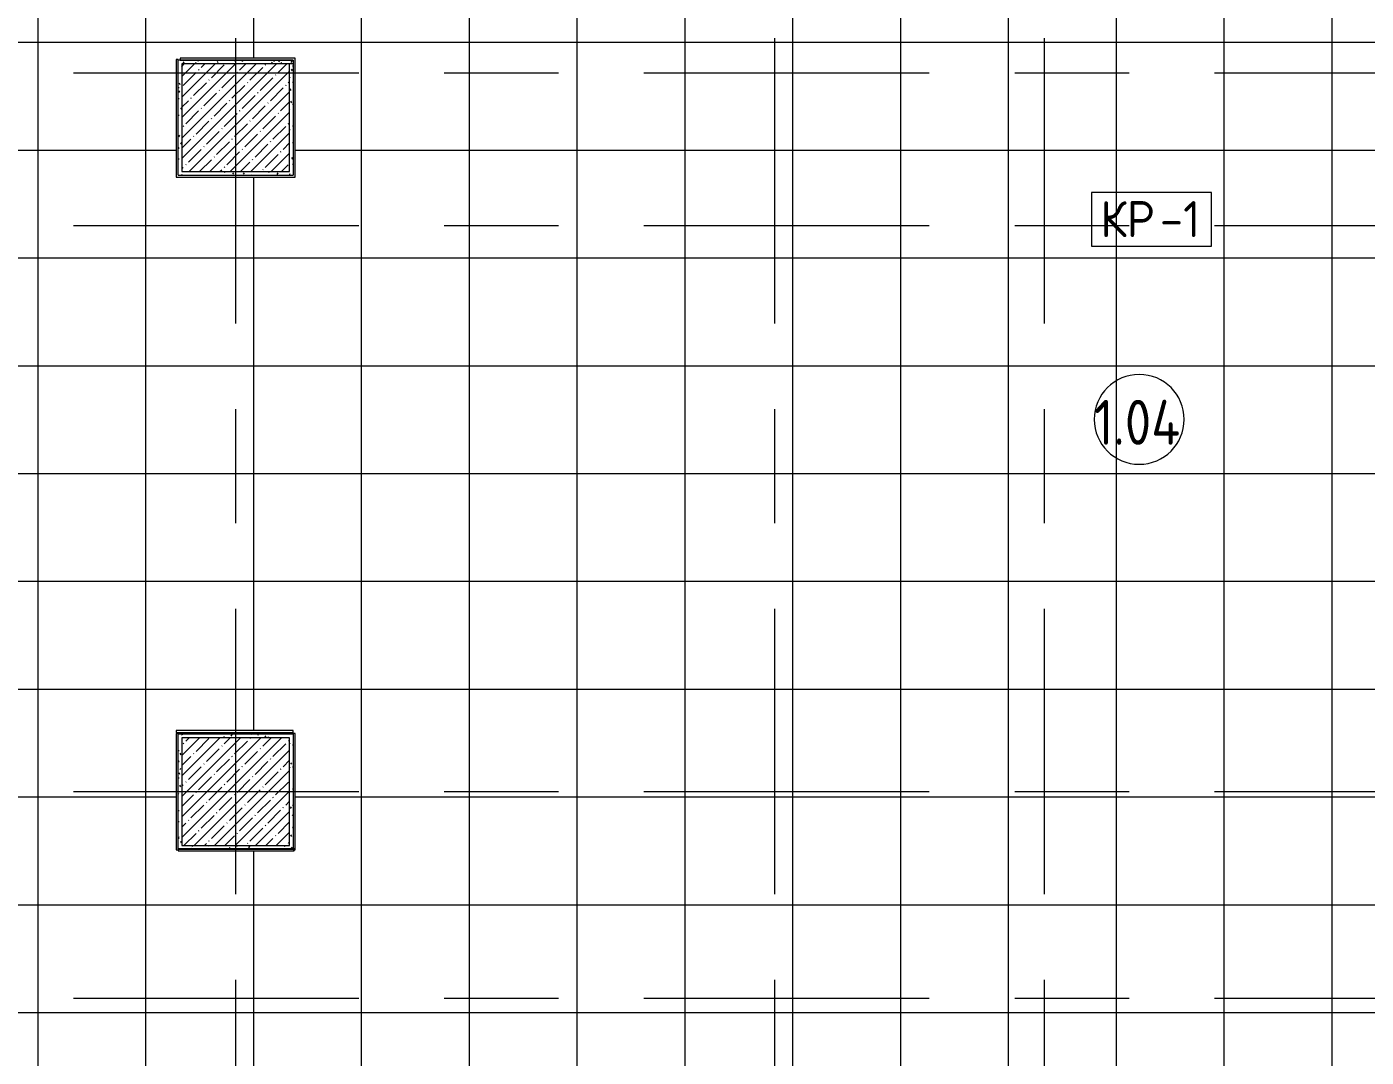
# Model space of a CAD drawing. Header units: millimetres. Extents: x -4005 to 195566, y -8553 to 29000.
# Drawn here: x 12847 to 20300, y 16672 to 22406 of the extents above; entities that cross this region are included whole.
import ezdxf

# ---------------------------------------------------------------- set-up
doc = ezdxf.new("R2010")
doc.units = ezdxf.units.MM
doc.linetypes.add('Осевая', pattern=[3175, 635, -476.25, 1587.5, -476.25])
for name, color, linetype, lineweight in [('A-AREA-IDEN', 7, 'Continuous', 9), ('A-FLOR-IDEN', 7, 'Continuous', 9), ('A-FLOR-PATT', 7, 'Continuous', 9), ('S-COLS', 7, 'Continuous', 9), ('Оси-2', 7, 'Осевая', 9)]:
    doc.layers.add(name, color=color, linetype=linetype, lineweight=lineweight)
for name, color, linetype, lineweight, true_color in [('A-WALL-1', 9, 'Continuous', 9, 0x808080), ('A-WALL-FNSH-1', 9, 'Continuous', 9, 0x808080), ('I-WALL-2', 9, 'Continuous', 9, 0x808080), ('S-COLS-1', 9, 'Continuous', 9, 0x808080)]:
    doc.layers.add(name, color=color, linetype=linetype, lineweight=lineweight, true_color=true_color)
doc.styles.add('GOST Common', font='GOST_Common.ttf', dxfattribs={"width": 0.9, "height": 250})
doc.styles.add('GOST Common_1', font='GOST_Common.ttf', dxfattribs={"height": 200})
pattern_1 = [(0, (0, 0), (121.92, 30.48), [10.058, -81.382, 10.058, -81.382, -487.68]), (0, (0, 0), (121.92, 30.48), [-182.88, 10.058, -172.822, 10.058, -81.382, -213.36]), (0, (0, 0), (121.92, 30.48), [-457.2, 10.058, -50.902, 10.058, -142.342]), (120, (45.72, 15.24), (-87.356454, 90.345817), [10.058, -81.382, 10.058, -81.382, -487.68]), (120, (45.72, 15.24), (-87.356454, 90.345817), [-182.88, 10.058, -172.822, 10.058, -81.382, -213.36]), (120, (45.72, 15.24), (-87.356454, 90.345817), [-457.2, 10.058, -50.902, 10.058, -142.342]), (240, (60.96, 76.2), (-34.563546, -120.825817), [10.058, -81.382, 10.058, -81.382, -487.68]), (240, (60.96, 76.2), (-34.563546, -120.825817), [-182.88, 10.058, -172.822, 10.058, -81.382, -213.36]), (240, (60.96, 76.2), (-34.563546, -120.825817), [-457.2, 10.058, -50.902, 10.058, -142.342])]

# ---------------------------------------------------------------- blocks, each defined once
blk = doc.blocks.new('BSC_Колонна _Прямоугольная - 600х600-23295697-План отделки полов с раскладкой материалов 1 этажа в осях 1-12')
at = {"layer": 'S-COLS'}
h = blk.add_hatch(dxfattribs=at)
h.set_pattern_fill('FP_10', color=256, style=0, pattern_type=2)
h.set_pattern_definition([(45, (-14010, -18150), (-57.02463, 57.02463), []), (45, (-13952.975, -18150), (-57.02463, 57.02463), [100.806, -20.161, 3.353, -16.808])])
h.paths.add_polyline_path([(-300, -300), (300, -300), (300, 300), (-300, 300)])
at = {"layer": 'S-COLS-1'}
for p, q in [((300, 300), (-300, 300)), ((-300, 300), (-300, -300)), ((300, -300), (300, 300)), ((-300, -300), (300, -300))]:
    blk.add_line(p, q, dxfattribs=at)
blk = doc.blocks.new('BSC_Колонна _Прямоугольная - 600х600-V5-План отделки полов с раскладкой материалов 1 этажа в осях 1-12')
at = {"layer": 'S-COLS'}
h = blk.add_hatch(dxfattribs=at)
h.set_pattern_fill('FP_11', color=256, style=0, pattern_type=2)
h.set_pattern_definition([(45, (-14010, -21900), (-57.02463, 57.02463), []), (45, (-13952.975, -21900), (-57.02463, 57.02463), [100.806, -20.161, 3.353, -16.808])])
h.paths.add_polyline_path([(205.7, -300), (300, -300), (300, 300), (-300, 300), (-300, -300), (-224.6, -300)])
at = {"layer": 'S-COLS-1'}
for p, q in [((300, 300), (-300, 300)), ((-300, 300), (-300, -300)), ((300, -300), (300, 300)), ((-300, -300), (300, -300))]:
    blk.add_line(p, q, dxfattribs=at)
blk = doc.blocks.new('Марка_Помещения - Номер-25198446-План отделки полов с раскладкой материалов 1 этажа в осях 1-12')
at = {"layer": 'A-AREA-IDEN'}
for start, end in [(360, 180), (180, 360)]:
    blk.add_arc((0, 0), 2.5, start, end, dxfattribs=at)
blk = doc.blocks.new('М_перекрытий_ЭП - Типоразмер-25383776-План отделки полов с раскладкой материалов 1 этажа в осях 1-12')
at = {"layer": 'A-FLOR-IDEN'}
for p, q in [((3.352, 1.578), (-3.336, 1.578)), ((-3.336, 1.578), (-3.336, -1.406)), ((3.352, -1.406), (3.352, 1.578)), ((-3.336, -1.406), (3.352, -1.406))]:
    blk.add_line(p, q, dxfattribs=at)

msp = doc.modelspace()

# ---------------------------------------------------------------- hatches: boundary and pattern name
at = {"layer": 'A-FLOR-PATT'}
h = msp.add_hatch(dxfattribs=at)
h.set_pattern_fill('FP_127', color=256, style=0, pattern_type=2)
h.set_pattern_definition([(0, (9309.74, 16920), (0, 600), []), (90, (9309.74, 16920), (-600, 4e-14), [])])
h.paths.add_polyline_path([(2375.7, 7680), (2918.2, 7680.7), (2918.2, 7730), (2908.2, 7730), (2908.2, 7758.3), (2903.8, 7758.3), (2903.8, 8308.3), (1628.5, 8308.3), (1628.2, 7730), (1618.2, 7730), (1618.2, 7680.7), (2323.6, 7680)])
h.paths.add_polyline_path([(6570, 20627), (6570, 20725), (6560, 20725), (6560, 20627)])
h.paths.add_polyline_path([(6570, 17627), (6570, 17725), (6560, 17725), (6560, 17627)])
h.paths.add_polyline_path([(1837.7, 10879), (1852.7, 10864), (561.6, 10864), (561.6, 10599.6), (546.6, 10600), (546.6, 10879), (1831.4, 10879)])
h.paths.add_polyline_path([(2993.2, 7908), (2993.2, 7920), (4520, 7920), (4520, 8872.1), (4627.5, 8867.9), (4733.9, 8852.1), (4838, 8825.1), (4946.3, 8783.1), (5034.6, 8738.2), (5124.7, 8679.5), (5214.6, 8604.8), (5283.5, 8534.8), (5350.3, 8450.5), (5407.7, 8359.5), (5455, 8262.8), (5502.3, 8359.5), (5559.7, 8450.5), (5628.1, 8536.4), (5702, 8611.4), (5785.3, 8679.5), (5875.4, 8738.2), (5971.4, 8786.9), (6072, 8825.1), (6176.1, 8852.1), (6282.5, 8867.9), (6390, 8872.1), (6390, 7920), (12864.7, 7920), (12864.7, 8899.2), (12971.8, 8894.4), (13077.9, 8878.3), (13181.6, 8850.8), (13281.7, 8812.4), (13377.2, 8763.5), (13466.9, 8704.7), (13549.7, 8636.6), (13629.9, 8553.5), (13691.2, 8475.8), (13748.3, 8385), (13795.2, 8288.5), (13831.6, 8187.6), (13857, 8083.4), (13871, 7977.1), (13887.1, 8032.5), (13913.1, 8084), (13948.1, 8129.8), (13990.9, 8168.5), (14040.1, 8198.6), (14093.9, 8219.2), (14150.7, 8229.5), (14208.4, 8229.2), (14265, 8218.3), (14265, 7936), (14730, 7936), (14730, 7921), (14731.1, 7921), (14736.3, 8012.1), (14754.9, 8121.8), (14785.6, 8228.8), (14828, 8331.7), (14881.5, 8429.2), (14945.5, 8520.2), (15021.6, 8605.5), (15101.9, 8678.1), (15192.2, 8743.1), (15289.2, 8797.6), (15391.7, 8841), (15498.3, 8872.8), (15607.8, 8892.5), (15718.8, 8899.9), (15740, 8900), (15780, 8899.9), (15780, 8897.2), (15830, 8895), (15830, 7936), (17535, 7936), (17535, 7924.3), (17544.6, 8005.3), (17568.2, 8108.8), (17602.6, 8209.1), (17647.5, 8305.2), (17702.2, 8396.1), (17766.3, 8480.6), (17839, 8557.9), (17919.5, 8627), (18011.1, 8689.6), (18101.2, 8738.3), (18198, 8778.3), (18299.8, 8808.2), (18404.2, 8827.1), (18510, 8834.8), (18510, 7936), (20053.3, 7936), (20053.3, 8991.3), (19113.2, 8991.3), (19113.4, 9094.7), (19124.9, 9197.5), (19147.6, 9298.4), (19181.1, 9396.2), (19225.1, 9489.8), (19279.1, 9578), (19342.4, 9659.8), (19414.3, 9734.1), (19502, 9805.6), (19581.6, 9857.9), (19672.2, 9904.4), (19768.8, 9941.3), (19667.6, 9980.5), (19580.1, 10025.4), (19493.8, 10082.4), (19409.9, 10152.9), (19342.4, 10222.8), (19279.1, 10304.6), (19225.1, 10392.8), (19181.1, 10486.4), (19147.6, 10584.2), (19124.9, 10685.1), (19113.4, 10787.9), (19113.2, 10868.5), (13679, 10868.5), (13679, 15220), (13690, 15220), (13690, 15231), (15574.5, 15231), (15574.5, 15246.2), (15635, 15230), (16090, 15231), (16090, 16200), (16130, 16200), (16130, 15230), (20231, 15231), (20231, 12199), (20245, 12185), (20245, 12135), (20395, 12135), (20410, 12120), (20410, 12108), (20444.6, 12108), (20444.6, 12498.9), (22259.8, 12498.9), (22260, 11980), (22270, 11980), (22270, 12108), (22310, 12108), (22310, 12120), (22325, 12135), (22549.4, 12135), (22549.4, 12186.8), (22564.4, 12201.8), (22564.4, 12120), (22570, 12121), (22570, 13300), (22555, 13315), (22555, 14565), (21905, 14565), (21875, 14595), (21875, 15090), (21717.5, 15090), (21717.5, 15200), (21875, 15200), (21875, 15205), (21879, 15210), (21878, 15220), (21717.5, 15220), (21717.5, 15231), (21879, 15231), (21879, 15361), (21890, 15361), (21890, 18800), (21853.8, 18935.2), (21890, 18935.2), (21890, 26014.6), (21873.8, 26075.2), (21890, 26075.2), (21890, 26340), (21879, 26340), (21879, 26849), (21890, 26849), (21890, 27100), (21815, 27100), (21815, 27140), (21825, 27140), (21825, 27180), (21785, 27180), (21785, 27280), (20335, 27280), (20335, 26849), (20221, 26849), (20221, 26476.2), (18741.3, 26476.2), (18741.3, 26269), (18079.3, 26269), (18079.3, 26474), (14795, 26474), (14795, 24645), (13674, 24645), (13674, 24660), (10309.2, 24660), (10174, 24623.8), (10174, 24660), (9746.3, 24660), (9746.3, 24298.8), (9731.3, 24298.8), (9731, 24283.8), (9146.3, 24283.8), (9146.3, 22236), (9731.2, 22236), (9731.2, 22221), (9746.2, 22220), (9746.2, 20749), (9731.2, 20749), (9730, 20734), (8874, 20734), (8874, 20750), (6760, 20750), (6760, 20725), (6610, 20725), (6610, 20627), (6570, 20627), (6570, 20582), (6560, 20582), (6560, 19060), (6570, 19060), (6570, 19123), (6610, 19123), (6610, 19025), (6760, 19025), (6760, 18990), (6780, 18990), (6780, 17750), (6760, 17749.8), (6760, 17725), (6610, 17725), (6610, 17627), (6570, 17627), (6570, 17582), (6560, 17582), (6560, 16060), (6570, 16060), (6570, 16123), (6610, 16123), (6610, 16025), (6760, 16025), (6760, 16010), (6780, 16010), (6781, 15320.5), (6796, 15320.5), (6796, 14991), (7113.5, 14991), (7113.5, 14759.2), (8072.6, 14759.2), (8072.6, 14719.2), (7113.5, 14719.2), (7113.5, 14559), (6796, 14559), (6796, 12551.1), (6883.5, 12532.2), (6984.1, 12498.9), (7080.5, 12455.1), (7171.8, 12401.5), (7257, 12338.4), (7334.9, 12266.7), (7404.9, 12187.2), (7470.4, 12092.8), (7521.7, 11998.7), (7559.2, 11910.8), (7590.3, 11809.5), (7610.4, 11705.5), (7619.5, 11600), (6796, 11600), (6796, 10864), (6781, 10880), (6780, 10880), (3535.1, 10879), (3520.1, 10864), (3520.1, 11362.1), (3520.1, 11363.6), (1852.7, 11363.6), (1852.7, 10894), (1837.7, 10880), (1837.7, 11378.6), (1837.7, 11380), (1831, 11379), (1830, 10880), (545, 10879), (546, 10599.5), (566, 10599.5), (566, 8799.5), (560, 8799.5), (560, 8535), (905.7, 8535), (905.7, 8784.8), (869.5, 8784.8), (905.7, 8920), (905.7, 9120), (1506, 9120), (1506, 8520), (1305, 8519.8), (1305, 7936), (1543.2, 7936), (1542.8, 7921), (1543.2, 7920), (1543.2, 7908), (1578.5, 7908), (1578.5, 8358.3), (2953.8, 8358.3), (2953.8, 7908), (2991, 7908)])
h.paths.add_polyline_path([(18395, 7920), (18395, 8733.8), (18317.2, 8719.8), (18217.2, 8689.6), (18121.4, 8648.1), (18030.9, 8595.9), (17947, 8533.7), (17870.7, 8462.3), (17803.2, 8382.6), (17745.2, 8295.7), (17697.6, 8202.8), (17661, 8104.9), (17635.8, 8003.6), (17624.9, 7920), (17898.1, 7920)])
h.paths.add_polyline_path([(13777.2, 7920), (13784.8, 7920), (13777.2, 8019.1), (13758.3, 8118.9), (13728.3, 8216), (13687.7, 8309.1), (13636.9, 8397.1), (13576.7, 8478.9), (13500.2, 8560), (13430.9, 8619.9), (13347.1, 8677.4), (13257.5, 8725.2), (13158, 8764), (13065.1, 8789.4), (12964.7, 8805), (12964.7, 7920), (13158, 7920)])
h.paths.add_polyline_path([(13962.3, 7920), (14178, 7920), (14178, 8141), (14128.7, 8135), (14081.9, 8118.3), (14040, 8091.6), (14005, 8056.3), (13978.7, 8014.2), (13962.3, 7967.2), (13957.1, 7920)])
h.paths.add_polyline_path([(17534.5, 7920), (17534.6, 7921), (17532.1, 7920)])
h.paths.add_polyline_path([(14821.1, 7920), (15740, 7920), (15740, 8809.9), (15637.4, 8805.3), (15536, 8789.1), (15437.1, 8761.6), (15341.9, 8723.1), (15251.6, 8674.1), (15167.4, 8615.3), (15090.4, 8547.3), (15019.3, 8468), (14961.7, 8387.7), (14911.7, 8298), (14872, 8203.3), (14843.3, 8104.7), (14825.9, 8003.5), (14825.3, 7992.4)])
h.paths.add_polyline_path([(20230, 7920), (20230, 9040), (20210.3, 9040), (20210.3, 7920), (20220, 7920)])
h.paths.add_polyline_path([(4610.2, 7920), (5421.8, 7920), (5414.3, 8010.6), (5395.1, 8108.9), (5365.1, 8204.5), (5324.6, 8296.1), (5274.2, 8382.7), (5208, 8470.1), (5146.3, 8536.4), (5070.3, 8601.6), (4987.6, 8658), (4899.1, 8704.9), (4805.9, 8741.6), (4709.2, 8767.8), (4610.2, 8783.1), (4610.2, 7992.4)])
h.paths.add_polyline_path([(5488.2, 7920), (6299.8, 7920), (6299.8, 8783.1), (6200.8, 8767.8), (6104.1, 8741.6), (6010.9, 8704.9), (5922.4, 8658), (5839.7, 8601.6), (5762.2, 8534.8), (5695.4, 8463.1), (5635.8, 8382.7), (5585.4, 8296.1), (5544.9, 8204.5), (5514.9, 8108.9), (5495.7, 8010.6), (5494.2, 7992.4)])
h.paths.add_polyline_path([(12760, 7921), (7660, 7921), (7660, 7936), (12825, 7936), (12825, 7921), (12760.3, 7921)])
h.paths.add_polyline_path([(3000.8, 7921), (2993.2, 7921), (2993.2, 7936), (3730, 7936), (3730, 7921), (3510, 7921)])
h.paths.add_polyline_path([(545, 8800), (546, 8800), (545, 9072.7)])
h.paths.add_polyline_path([(20110.3, 9040), (20110.3, 9050), (20130.3, 9050), (20130.3, 9090), (20230, 9090), (20230, 10805.2), (20130.3, 10805.2), (20130.3, 10850), (20110.3, 10850), (20110.3, 10860), (20070.3, 10860), (20070.3, 10850), (20053.3, 10850), (20053.3, 10801.3), (19202.8, 10801.3), (19213.3, 10702), (19235.3, 10604.7), (19268.5, 10510.5), (19312.4, 10420.9), (19366.5, 10337), (19430, 10259.9), (19502, 10190.8), (19581.6, 10130.6), (19672.2, 10078.1), (19759, 10039.9), (19854.5, 10010.6), (19952.6, 9992.7), (20052.3, 9986.3), (20052.3, 9896.3), (19952.6, 9889.9), (19854.5, 9872), (19759, 9842.7), (19667.6, 9802.5), (19580.1, 9750.9), (19502, 9691.7), (19430, 9622.6), (19366.5, 9545.6), (19312.4, 9461.7), (19268.5, 9372.1), (19235.3, 9277.9), (19213.3, 9180.6), (19202.8, 9081.3), (20053.3, 9081.3), (20053.3, 9050), (20070.3, 9050), (20070.3, 9040)])
h.paths.add_polyline_path([(545, 9155), (546, 9155), (545, 10152.9)])
h.paths.add_polyline_path([(20220, 10855.2), (20230, 10855.2), (20230, 10880), (20220, 10879.5), (20220, 10868.5), (20210.3, 10868.5), (20210.3, 10855.2)])
h.paths.add_polyline_path([(6760, 10864), (3539, 10864), (3540, 10879), (6781, 10879), (6780, 10864), (6767.7, 10864)])
h.paths.add_polyline_path([(1852.7, 11378.6), (3531, 11378.6), (3531, 11380), (1852.7, 11380)])
h.paths.add_polyline_path([(6768, 11600), (6780, 11600), (6778.9, 11650), (6760, 11650), (6760, 11640), (6768, 11640), (6768, 11620)])
h.paths.add_polyline_path([(6760, 11690), (7521.7, 11690), (7501.8, 11792.2), (7470.4, 11891.4), (7427.8, 11986.4), (7374.7, 12075.9), (7311.7, 12158.8), (7239.6, 12233.9), (7159.5, 12300.3), (7072.3, 12357.2), (6979.1, 12403.6), (6881.3, 12439.2), (6780, 12463.3), (6780, 12550), (6768, 12550), (6768, 12510), (6760, 12510), (6760, 11732)])
h.paths.add_polyline_path([(22310, 11880), (22310, 11892), (22270, 11892), (22270, 11900), (22260, 11900), (22260, 11880), (22295, 11880)])
h.paths.add_polyline_path([(21961, 11880), (22210, 11880), (22209.8, 12448.9), (20494.6, 12448.9), (20494.6, 11900), (20510, 11900), (20510, 11880), (21283.8, 11880)])
h.paths.add_polyline_path([(20450, 11880), (20460, 11880), (20460, 11898.9), (20450, 11898.9), (20450, 11892), (20410, 11892), (20410, 11880), (20444.6, 11880)])
h.paths.add_polyline_path([(22545.2, 12683.8), (22410, 12720), (22545.2, 12756.2)])
h.paths.add_polyline_path([(7095, 14574), (7098.5, 14575), (7097.5, 14976), (7097.5, 14975), (7097.5, 14575), (7095, 14575)])
h.paths.add_polyline_path([(9872.6, 14719.2), (9092.6, 14719.2), (9092.6, 14759.2), (9872.6, 14759.2)])
h.paths.add_polyline_path([(8972.6, 14719.2), (8192.6, 14719.2), (8192.6, 14759.2), (8972.6, 14759.2), (8972.6, 14755.8)])
h.paths.add_polyline_path([(9912.6, 14799.2), (9912.6, 15879.2), (9952.6, 15879.2), (9952.6, 14799.2)])
h.paths.add_polyline_path([(9620, 16006.2), (9460, 16006.2), (9460, 16207), (9458, 16207.3), (9458, 16234.3), (9308.9, 16261.7), (9305, 16266.9), (9303.8, 16274.2), (9305.6, 16281.7), (9309.9, 16287.5), (9315.6, 16289.9), (9330.1, 16287.5), (9460, 16264.3), (9460, 16266), (9458, 16266.9), (9458, 16270), (9460, 16270.4), (9460, 16286.2), (9695, 16286.2), (9695.5, 16799.9), (9725, 16799.9), (9725, 16286.2), (9960, 16286.2), (9960, 16006.2), (9772.3, 16006.2)])
h.paths.add_polyline_path([(9713.4, 16871.5), (9695, 16871.5), (9695, 17385.2), (9460, 17385.2), (9460, 17401.4), (9458, 17401.4), (9458, 17405.4), (9460, 17405.4), (9460, 17407.1), (9315.6, 17381.5), (9309.9, 17383.9), (9305.6, 17389.6), (9303.8, 17397.2), (9305, 17404.5), (9308.9, 17409.7), (9315.6, 17411.7), (9458, 17437.1), (9458, 17464.4), (9460, 17464.4), (9460, 17665.2), (9960, 17665.2), (9960, 17385.2), (9725, 17385.2), (9724.5, 16871.5), (9713.9, 16871.5)])
h.paths.add_polyline_path([(9717.5, 16871.5), (9717.5, 16871.5), (9720.6, 16871.5)])
h.paths.add_polyline_path([(9912.6, 17799.2), (9912.6, 18429.2), (9952.6, 18429.2), (9952.6, 17799.2)])
h.paths.add_polyline_path([(14330, 17821), (13690, 17821), (13690, 17825.5), (13679, 17825.5), (13679, 18474.5), (13690, 18474.5), (13690, 18470), (14330, 18470.7), (14330, 18474.5), (14341, 18474.5), (14340.2, 17825.5), (14334.5, 17825.5), (14334.5, 17821)])
h.paths.add_polyline_path([(13690, 18479), (13679, 18479), (13679, 18490), (14329, 18490), (14328.1, 18479), (13710, 18479)])
h.paths.add_polyline_path([(9952.6, 18549.2), (9912.6, 18549.2), (9912.6, 19179.2), (9952.6, 19179.2), (9952.6, 18795.2)])
h.paths.add_polyline_path([(9912.6, 19299.2), (9912.6, 20632.7), (9952.6, 20632.7), (9952.6, 19299.2)])
h.paths.add_polyline_path([(9731.2, 20749), (9730, 22221), (9131.2, 22221.2), (9131.2, 22220), (9730, 22220), (9730, 20750), (9730, 20749)])
h.paths.add_polyline_path([(13710, 21569), (13679, 21569), (13679, 22224.5), (13690, 22224.5), (13690, 22220), (13700, 22221), (13700, 22232), (14341, 22231.9), (14340.2, 21569), (13758.1, 21569)])
h.paths.add_polyline_path([(9701.1, 22320), (9309.5, 22320), (9309.5, 24120), (9909.7, 24120), (9909.7, 22320), (9730, 22320)])
h.paths.add_polyline_path([(9994.3, 23413.8), (9994.3, 23486.2), (10129.5, 23450)])
h.paths.add_polyline_path([(9731.3, 24298.8), (9731, 24299), (9731, 24298.8)])
h.paths.add_polyline_path([(21283.8, 25920), (20709.7, 25920), (20709.7, 26520), (20910, 26520), (21045.2, 26556.2), (21045.2, 26520), (21310, 26520), (21310, 26255.2), (21346.2, 26255.2), (21310, 26120), (21310, 25920)])
h.paths.add_polyline_path([(21574.8, 26483.8), (21574.8, 26556.2), (21710, 26520)])
h.paths.add_polyline_path([(19252.4, 26560), (20136.3, 26560), (20135.9, 26560), (18913.8, 26560)])
h.paths.add_polyline_path([(21283.8, 26784.8), (21273.8, 26784.8), (21310, 26920), (21346.2, 26784.8), (21310, 26784.8)])
h.paths.add_polyline_path([(21825, 27180), (21890, 27180), (21890, 27280), (21825, 27280), (21825, 27262)])
at = {"layer": 'I-WALL-2'}
h = msp.add_hatch(dxfattribs=at)
h.set_pattern_fill('FP_116', color=256, style=0, pattern_type=2)
h.set_pattern_definition(pattern_1)
h.paths.add_polyline_path([(13690, 22200), (14310, 22200), (14310, 22220), (13690, 22220)])
h = msp.add_hatch(dxfattribs=at)
h.set_pattern_fill('FP_116', color=256, style=0, pattern_type=2)
h.set_pattern_definition(pattern_1)
h.paths.add_polyline_path([(14310, 21600), (14330, 21600), (14330, 22220), (14310, 22220), (14310, 22111.6)])
h = msp.add_hatch(dxfattribs=at)
h.set_pattern_fill('FP_116', color=256, style=0, pattern_type=2)
h.set_pattern_definition(pattern_1)
h.paths.add_polyline_path([(13690, 21580), (13710, 21580), (13710, 22200), (13690, 22200)])
h = msp.add_hatch(dxfattribs=at)
h.set_pattern_fill('FP_116', color=256, style=0, pattern_type=2)
h.set_pattern_definition(pattern_1)
h.paths.add_polyline_path([(14310, 21580), (14330, 21580), (14330, 21600), (13710, 21600), (13710.7, 21580), (14212, 21580)])
h = msp.add_hatch(dxfattribs=at)
h.set_pattern_fill('FP_116', color=256, style=0, pattern_type=2)
h.set_pattern_definition(pattern_1)
h.paths.add_polyline_path([(13710, 18450), (14310, 18450), (14310, 18470), (13690, 18470), (13690, 18450)])
h = msp.add_hatch(dxfattribs=at)
h.set_pattern_fill('FP_116', color=256, style=0, pattern_type=2)
h.set_pattern_definition(pattern_1)
h.paths.add_polyline_path([(13690, 17830), (13692, 17832), (13710, 17832), (13710, 18450), (13690, 18450)])
h = msp.add_hatch(dxfattribs=at)
h.set_pattern_fill('FP_116', color=256, style=0, pattern_type=2)
h.set_pattern_definition(pattern_1)
h.paths.add_polyline_path([(14330, 17850), (14330, 18470), (14310, 18470), (14310, 17850)])
h = msp.add_hatch(dxfattribs=at)
h.set_pattern_fill('FP_116', color=256, style=0, pattern_type=2)
h.set_pattern_definition(pattern_1)
h.paths.add_polyline_path([(13710, 17830), (14330, 17830), (14328, 17832), (14330, 17832), (14330, 17850), (13710, 17850), (13710, 17830.2)])

# ---------------------------------------------------------------- linework, layer by layer
at = {"layer": 'A-WALL-1'}
for p, q in [((14330, 22220), (13690, 22220)), ((14330, 22200), (14310, 22200)), ((13690, 21580), (14330, 21580)), ((14330, 18470), (13690, 18470)), ((13690, 17832), (13690, 17830)), ((13690, 17830), (14330, 17830))]:
    msp.add_line(p, q, dxfattribs=at)
at = {"layer": 'A-WALL-FNSH-1'}
for p, q in [((13679, 22224.5), (13679, 21569)), ((13690, 22224.5), (13679, 22224.5)), ((13690, 21580), (13690, 22224.5)), ((14341, 22232), (13700, 22232)), ((13700, 22232), (13700, 22221)), ((13700, 22221), (14330, 22221)), ((14330, 22221), (14330, 21580)), ((14341, 21569), (14341, 22232)), ((13679, 21569), (14341, 21569)), ((14329, 18490), (13679, 18490)), ((13679, 18490), (13679, 18479)), ((14329, 18479), (14329, 18490)), ((13679, 18479), (14329, 18479)), ((13679, 18474.5), (13679, 17825.5)), ((13690, 18474.5), (13679, 18474.5)), ((13690, 17832), (13690, 18474.5)), ((14330, 18474.5), (14330, 17825.5)), ((14341, 18474.5), (14330, 18474.5)), ((14341, 17825.5), (14341, 18474.5)), ((13679, 17825.5), (13690, 17825.5)), ((14334.5, 17832), (13690, 17832)), ((13690, 17825.5), (13690, 17821)), ((13690, 17821), (14334.5, 17821)), ((14330, 17825.5), (14341, 17825.5)), ((14334.5, 17821), (14334.5, 17832))]:
    msp.add_line(p, q, dxfattribs=at)
at = {"layer": 'Оси-2'}
for p, q in [((14010, 593.7), (14010, 24898.1)), ((17010, 593.7), (17010, 24898.1)), ((18510, 593.7), (18510, 24898.1)), ((-704.7, 22150), (35850, 22150)), ((-704.7, 21300), (35850, 21300)), ((-704.7, 18150), (35850, 18150)), ((-704.7, 17000), (35850, 17000))]:
    msp.add_line(p, q, dxfattribs=at)

# ---------------------------------------------------------------- block references
at = {"layer": 'A-AREA-IDEN', "xscale": 99.99999999999993, "yscale": 99.99999999999993, "zscale": 99.99999999999993}
msp.add_blockref('Марка_Помещения - Номер-25198446-План отделки полов с раскладкой материалов 1 этажа в осях 1-12', (19037.1, 20221.6), dxfattribs=at)
at = {"layer": 'A-FLOR-IDEN', "xscale": 99.99999999999993, "yscale": 99.99999999999993, "zscale": 99.99999999999993}
msp.add_blockref('М_перекрытий_ЭП - Типоразмер-25383776-План отделки полов с раскладкой материалов 1 этажа в осях 1-12', (19104.5, 21326.5), dxfattribs=at)
at = {"layer": 'S-COLS'}
for name, p in [('BSC_Колонна _Прямоугольная - 600х600-V5-План отделки полов с раскладкой материалов 1 этажа в осях 1-12', (14010, 21900)), ('BSC_Колонна _Прямоугольная - 600х600-23295697-План отделки полов с раскладкой материалов 1 этажа в осях 1-12', (14010, 18150))]:
    msp.add_blockref(name, p, dxfattribs=at)

# ---------------------------------------------------------------- texts
at = {"layer": 'A-AREA-IDEN', "insert": (18786.2, 20330.2), "char_height": 250, "width": 627.721, "attachment_point": 1, "style": 'GOST Common'}
msp.add_mtext('1.04', dxfattribs=at)
at = {"layer": 'A-FLOR-IDEN', "char_height": 200, "attachment_point": 1, "style": 'GOST Common_1'}
for s, insert, width in [('КР', (18820.9, 21436.2), 400.844), ('-1', (19151.6, 21436.2), 296.624)]:
    msp.add_mtext(s, dxfattribs=dict(at, insert=insert, width=width))

doc.saveas('drawing.dxf')
